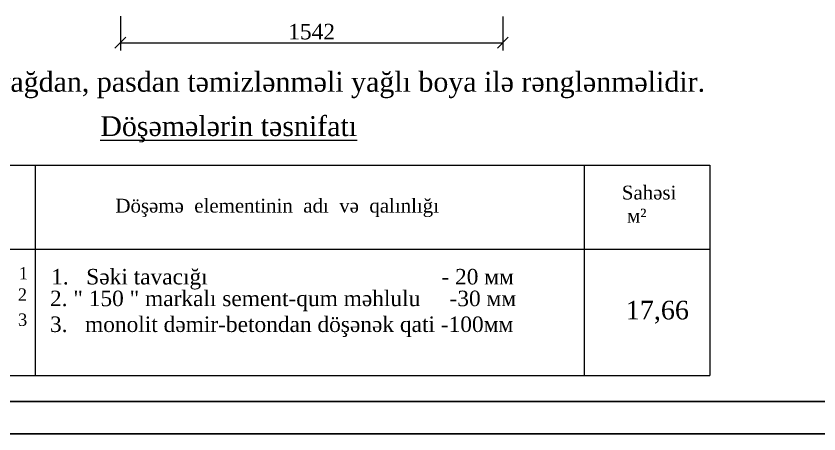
# Model space of a CAD drawing. Header units: millimetres. Extents: x 873544 to 1143527, y -837564 to -766512.
# Drawn here: x 1016519 to 1029487, y -796268 to -789525 of the extents above; entities that cross this region are included whole.
import ezdxf

# ---------------------------------------------------------------- set-up
doc = ezdxf.new("R2010")
doc.units = ezdxf.units.MM
for name, color, linetype, lineweight in [('Parapet', 7, 'Continuous', 18), ('TƏSNİFATLAR', 7, 'Continuous', 20), ('Xarici razm.', 10, 'Continuous', 9), ('Xarici razm.-1', 7, 'Continuous', 9), ('YAZI', 7, 'Continuous', 15), ('аракясмя_Ном_пера__7', 7, 'Continuous', 18)]:
    doc.layers.add(name, color=color, linetype=linetype, lineweight=lineweight)
doc.styles.add('Segoe UI Light-07', font='segoeuil_0.ttf', dxfattribs={"width": 0.65})
doc.styles.add('style5', font='times.ttf', dxfattribs={"height": 400})
doc.styles.add('Times New  Roman', font='times.ttf')
doc.dimstyles.new('Aec_Arch_M', dxfattribs={"dimscale": 100, "dimtxt": 2, "dimasz": 1.75, "dimexe": 1.25, "dimexo": 0, "dimgap": 0.5, "dimtad": 1, "dimdec": 0, "dimdsep": 46, "dimtxsty": 'Segoe UI Light-07', "dimblk": 'OBLIQUE', "dimcen": 2.5, "dimclrd": 256, "dimclre": 256, "dimclrt": 256, "dimadec": 0, "dimazin": 0, "dimtfac": 1, "dimtdec": 0, "dimtmove": 0, "dimatfit": 3, "dimldrblk": 'ARCHTICK', "dimfxl": 1, "dimlwd": -1, "dimlwe": -1, "dimarcsym": 0})

# ---------------------------------------------------------------- blocks, each defined once
blk = doc.blocks.new('_Oblique')
at = {"color": 0, "linetype": 'ByBlock', "lineweight": -2}
blk.add_line((-0.5, -0.5), (0.5, 0.5), dxfattribs=at)
blk = doc.blocks.new('*D320')
at = {"layer": 'Defpoints', "color": 0, "transparency": 16777216}
for p in [(1018204, -789525), (1024381, -789534), (1024381, -789955)]:
    blk.add_point(p, dxfattribs=at)
at = {"layer": 'Xarici razm.', "transparency": 16777216}
for p, q in [((1018204, -789525), (1018204, -790080)), ((1024381, -789534), (1024381, -790080)), ((1018204, -789955), (1024381, -789955))]:
    blk.add_line(p, q, dxfattribs=at)
at = {"layer": 'Xarici razm.', "transparency": 16777216, "xscale": 175, "yscale": 175, "zscale": 175, "rotation": 180}
blk.add_blockref('_Oblique', (1018204, -789955), dxfattribs=at)
at = {"layer": 'Xarici razm.', "transparency": 16777216, "xscale": 175, "yscale": 175, "zscale": 175}
blk.add_blockref('_Oblique', (1024381, -789955), dxfattribs=at)
at = {"layer": 'Xarici razm.', "color": 10, "transparency": 16777216, "insert": (1021293, -789778), "char_height": 300, "attachment_point": 5, "style": 'Times New  Roman'}
blk.add_mtext('{\\fTimes New Roman|b0|i0|c238|p18;\\H0.83333x;1542}', dxfattribs=at)
blk = doc.blocks.new('_ArchTick')
at = {"color": 0, "linetype": 'ByBlock', "const_width": 0.15}
blk.add_lwpolyline([(-0.5, -0.5), (0.5, 0.5)], dxfattribs=at)
blk = doc.blocks.new('dsdvvvf')
at = {"lineweight": 25, "ltscale": 15}
blk.add_line((947069, -668816), (986569, -668816), dxfattribs=at)
at = {"lineweight": 25}
blk.add_line((987093, -669340), (944974, -669340), dxfattribs=at)

msp = doc.modelspace()

# ---------------------------------------------------------------- linework, layer by layer
at = {"layer": 'TƏSNİFATLAR', "linetype": 'Continuous'}
for p, q in [((1011601.8, -791933.1), (1027726.8, -791933.1)), ((1016826.8, -791933.1), (1016826.8, -793286.4)), ((1025695.2, -791933.1), (1025695.2, -795327.7)), ((1027726.8, -791933.1), (1027726.8, -795327.7)), ((1011601.8, -795327.7), (1027726.8, -795327.7))]:
    msp.add_line(p, q, dxfattribs=at)
at = {"layer": 'аракясмя_Ном_пера__7', "linetype": 'Continuous'}
for p, q in [((1011601.8, -793286.4), (1027726.8, -793286.4)), ((1016826.8, -793286.4), (1016826.8, -795327.7))]:
    msp.add_line(p, q, dxfattribs=at)

# ---------------------------------------------------------------- block references
at = {"layer": 'Xarici razm.-1', "color": 131}
msp.add_blockref('dsdvvvf', (62627.1, -126927.9), dxfattribs=at)

# ---------------------------------------------------------------- texts
at = {"linetype": 'Continuous', "lineweight": 9, "insert": (1019562, -790639.2), "char_height": 320, "attachment_point": 5, "style": 'style5'}
msp.add_mtext('{\\fTimes New Roman|b0|i0|c238|p18;Qeyd: Metal elementlər yağdan, pasdan təmizlənməli yağlı boya ilə rənglənməlidir}.', dxfattribs=at)
at = {"layer": 'Parapet', "linetype": 'Continuous', "char_height": 200, "attachment_point": 7, "style": 'Times New  Roman'}
for s, insert in [('1', (1016562.4, -793775)), ('2', (1016545.5, -794120.2)), ('3', (1016548.9, -794527.5))]:
    msp.add_mtext(s, dxfattribs=dict(at, insert=insert))
at = {"layer": 'YAZI', "linetype": 'Continuous', "attachment_point": 7, "style": 'Times New  Roman'}
for s, insert, char_height in [('{\\fTimes New Roman|b0|i0|c238|p18;\\LDöşəmələrin təsnifatı\\fTimes New Roman|b0|i0|c204|p18;   }', (1017879.8, -791565.3), 320), ('Sа{\\fTimes New Roman|b0|i0|c238|p18;hə}si\\P м²', (1026303.5, -792857.2), 223.25), ('{\\fTimes New Roman|b0|i0|c238|p18;Döşəmə  elementinin  adı  və  qalınlığı }', (1018124.1, -792770.2), 223.25), ('1. {\\fTimes New Roman|b0|i0|c238|p18;  Səki tavacığı}                           {\\fTimes New Roman|b0|i0|c238|p18;        }     - {\\fTimes New Roman|b0|i0|c238|p18;2}0 мм', (1017086.2, -793938.3), 250), ('17,66', (1026367.8, -794490.6), 300)]:
    msp.add_mtext(s, dxfattribs=dict(at, insert=insert, char_height=char_height))
at = {"layer": 'YAZI', "insert": (1017066.7, -794704.4), "char_height": 250, "attachment_point": 7, "style": 'Times New  Roman'}
msp.add_mtext('{\\fTimes New Roman|b0|i0|c238|p18;2}. " 150 " markalı sement-qum məhlulu     -30 мм{\\fTimes New Roman|b0|i0|c238|p18;\\P3.   monolit dəmir-beton}dan {\\fTimes New Roman|b0|i0|c238|p18;döşənək qati -100}мм', dxfattribs=at)

# ---------------------------------------------------------------- dimensions: what is measured, and where the dimension line sits
at = {"layer": 'Xarici razm.'}
dim = msp.add_linear_dim(base=(1024381.5, -789955.3), p1=(1018204.3, -789525.4), p2=(1024381.5, -789534.3), text='{\\fTimes New Roman|b0|i0|c238|p18;\\H0.83333x;1542}', dimstyle='Aec_Arch_M', override={"dimtxt": 3, "dimtxsty": 'Times New  Roman', "dimclrt": 10}, dxfattribs=at)
dim.commit()
dim.dimension.update_dxf_attribs({"geometry": '*D320', "text_midpoint": (1021292.9, -789778.1)})

doc.saveas('drawing.dxf')
